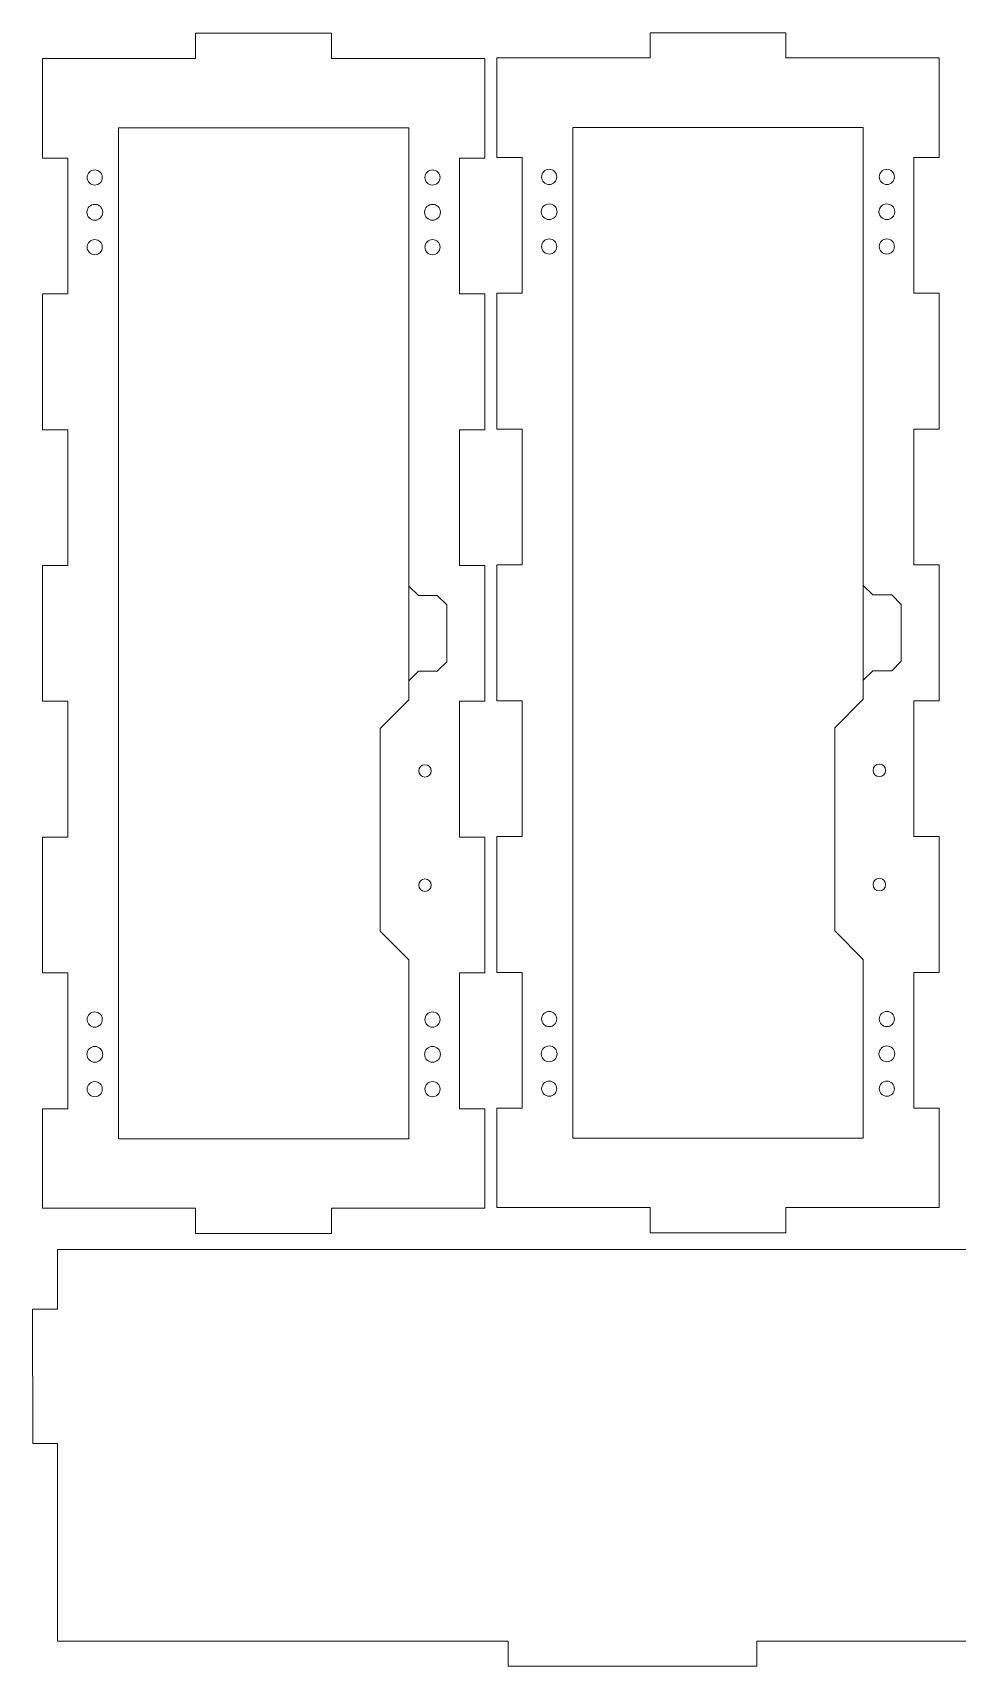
# Model space of a CAD drawing. Header units: millimetres. Extents: x -102 to 579, y -399 to 127.
# Drawn here: x 148.3 to 334.2, y -399 to -70.6 of the extents above; entities that cross this region are included whole.
import ezdxf

# ---------------------------------------------------------------- set-up
doc = ezdxf.new("R2010")
doc.units = ezdxf.units.MM
doc.header["$MEASUREMENT"] = 0
doc.layers.add('Layer 1', color=7, linetype='Continuous')

# ---------------------------------------------------------------- blocks, each defined once
blk = doc.blocks.new('block 3')
at = {"layer": 'Layer 1', "color": 7, "lineweight": 5, "true_color": 0xffffff}
blk.add_open_spline([(227.15, -220.25), (227.84, -220.25), (228.4, -219.69), (228.4, -219), (228.4, -218.31), (227.84, -217.75), (227.15, -217.75), (226.46, -217.75), (225.9, -218.31), (225.9, -219), (225.9, -219.69), (226.46, -220.25), (227.15, -220.25), (227.15, -220.25), (227.15, -220.25), (227.15, -220.25)], degree=3, knots=[0, 0, 0, 0, 1, 1, 1, 2, 2, 2, 3, 3, 3, 4, 4, 4, 5, 5, 5, 5], dxfattribs=at)
blk = doc.blocks.new('block 4')
at = {"layer": 'Layer 1', "color": 7, "lineweight": 5, "true_color": 0xffffff}
blk.add_open_spline([(227.15, -243.22), (227.84, -243.22), (228.4, -242.66), (228.4, -241.97), (228.4, -241.28), (227.84, -240.72), (227.15, -240.72), (226.46, -240.72), (225.9, -241.28), (225.9, -241.97), (225.9, -242.66), (226.46, -243.22), (227.15, -243.22), (227.15, -243.22), (227.15, -243.22), (227.15, -243.22)], degree=3, knots=[0, 0, 0, 0, 1, 1, 1, 2, 2, 2, 3, 3, 3, 4, 4, 4, 5, 5, 5, 5], dxfattribs=at)
blk = doc.blocks.new('block 5')
at = {"layer": 'Layer 1', "color": 7, "lineweight": 5, "true_color": 0xffffff}
blk.add_open_spline([(228.66, -284.52), (229.5, -284.52), (230.18, -283.83), (230.18, -282.99), (230.18, -282.15), (229.5, -281.47), (228.66, -281.47), (227.82, -281.47), (227.13, -282.15), (227.13, -282.99), (227.13, -283.83), (227.82, -284.52), (228.66, -284.52), (228.66, -284.52), (228.66, -284.52), (228.66, -284.52)], degree=3, knots=[0, 0, 0, 0, 1, 1, 1, 2, 2, 2, 3, 3, 3, 4, 4, 4, 5, 5, 5, 5], dxfattribs=at)
blk = doc.blocks.new('block 6')
at = {"layer": 'Layer 1', "color": 7, "lineweight": 5, "true_color": 0xffffff}
blk.add_open_spline([(160.76, -284.52), (161.6, -284.52), (162.28, -283.83), (162.28, -282.99), (162.28, -282.15), (161.6, -281.47), (160.76, -281.47), (159.92, -281.47), (159.23, -282.15), (159.23, -282.99), (159.23, -283.83), (159.92, -284.52), (160.76, -284.52), (160.76, -284.52), (160.76, -284.52), (160.76, -284.52)], degree=3, knots=[0, 0, 0, 0, 1, 1, 1, 2, 2, 2, 3, 3, 3, 4, 4, 4, 5, 5, 5, 5], dxfattribs=at)
blk = doc.blocks.new('block 7')
at = {"layer": 'Layer 1', "color": 7, "lineweight": 5, "true_color": 0xffffff}
blk.add_open_spline([(160.76, -277.58), (161.63, -277.58), (162.35, -276.87), (162.35, -275.99), (162.35, -275.11), (161.63, -274.4), (160.76, -274.4), (159.88, -274.4), (159.17, -275.11), (159.17, -275.99), (159.17, -276.87), (159.88, -277.58), (160.76, -277.58), (160.76, -277.58), (160.76, -277.58), (160.76, -277.58)], degree=3, knots=[0, 0, 0, 0, 1, 1, 1, 2, 2, 2, 3, 3, 3, 4, 4, 4, 5, 5, 5, 5], dxfattribs=at)
blk = doc.blocks.new('block 8')
at = {"layer": 'Layer 1', "color": 7, "lineweight": 5, "true_color": 0xffffff}
blk.add_open_spline([(160.76, -270.52), (161.6, -270.52), (162.28, -269.83), (162.28, -268.99), (162.28, -268.15), (161.6, -267.47), (160.76, -267.47), (159.92, -267.47), (159.23, -268.15), (159.23, -268.99), (159.23, -269.83), (159.92, -270.52), (160.76, -270.52), (160.76, -270.52), (160.76, -270.52), (160.76, -270.52)], degree=3, knots=[0, 0, 0, 0, 1, 1, 1, 2, 2, 2, 3, 3, 3, 4, 4, 4, 5, 5, 5, 5], dxfattribs=at)
blk = doc.blocks.new('block 9')
at = {"layer": 'Layer 1', "color": 7, "lineweight": 5, "true_color": 0xffffff}
blk.add_open_spline([(228.66, -277.58), (229.53, -277.58), (230.25, -276.87), (230.25, -275.99), (230.25, -275.11), (229.53, -274.4), (228.66, -274.4), (227.78, -274.4), (227.07, -275.11), (227.07, -275.99), (227.07, -276.87), (227.78, -277.58), (228.66, -277.58), (228.66, -277.58), (228.66, -277.58), (228.66, -277.58)], degree=3, knots=[0, 0, 0, 0, 1, 1, 1, 2, 2, 2, 3, 3, 3, 4, 4, 4, 5, 5, 5, 5], dxfattribs=at)
blk = doc.blocks.new('block 10')
at = {"layer": 'Layer 1', "color": 7, "lineweight": 5, "true_color": 0xffffff}
blk.add_open_spline([(228.66, -270.52), (229.5, -270.52), (230.18, -269.83), (230.18, -268.99), (230.18, -268.15), (229.5, -267.47), (228.66, -267.47), (227.82, -267.47), (227.13, -268.15), (227.13, -268.99), (227.13, -269.83), (227.82, -270.52), (228.66, -270.52), (228.66, -270.52), (228.66, -270.52), (228.66, -270.52)], degree=3, knots=[0, 0, 0, 0, 1, 1, 1, 2, 2, 2, 3, 3, 3, 4, 4, 4, 5, 5, 5, 5], dxfattribs=at)
blk = doc.blocks.new('block 11')
at = {"layer": 'Layer 1', "color": 7, "lineweight": 5, "true_color": 0xffffff}
blk.add_open_spline([(228.66, -101.22), (229.5, -101.22), (230.18, -100.53), (230.18, -99.69), (230.18, -98.85), (229.5, -98.17), (228.66, -98.17), (227.82, -98.17), (227.13, -98.85), (227.13, -99.69), (227.13, -100.53), (227.82, -101.22), (228.66, -101.22), (228.66, -101.22), (228.66, -101.22), (228.66, -101.22)], degree=3, knots=[0, 0, 0, 0, 1, 1, 1, 2, 2, 2, 3, 3, 3, 4, 4, 4, 5, 5, 5, 5], dxfattribs=at)
blk = doc.blocks.new('block 12')
at = {"layer": 'Layer 1', "color": 7, "lineweight": 5, "true_color": 0xffffff}
blk.add_open_spline([(228.66, -115.22), (229.5, -115.22), (230.18, -114.53), (230.18, -113.69), (230.18, -112.85), (229.5, -112.17), (228.66, -112.17), (227.82, -112.17), (227.13, -112.85), (227.13, -113.69), (227.13, -114.53), (227.82, -115.22), (228.66, -115.22), (228.66, -115.22), (228.66, -115.22), (228.66, -115.22)], degree=3, knots=[0, 0, 0, 0, 1, 1, 1, 2, 2, 2, 3, 3, 3, 4, 4, 4, 5, 5, 5, 5], dxfattribs=at)
blk = doc.blocks.new('block 13')
at = {"layer": 'Layer 1', "color": 7, "lineweight": 5, "true_color": 0xffffff}
blk.add_open_spline([(160.76, -115.22), (161.6, -115.22), (162.28, -114.53), (162.28, -113.69), (162.28, -112.85), (161.6, -112.17), (160.76, -112.17), (159.92, -112.17), (159.23, -112.85), (159.23, -113.69), (159.23, -114.53), (159.92, -115.22), (160.76, -115.22), (160.76, -115.22), (160.76, -115.22), (160.76, -115.22)], degree=3, knots=[0, 0, 0, 0, 1, 1, 1, 2, 2, 2, 3, 3, 3, 4, 4, 4, 5, 5, 5, 5], dxfattribs=at)
blk = doc.blocks.new('block 14')
at = {"layer": 'Layer 1', "color": 7, "lineweight": 5, "true_color": 0xffffff}
blk.add_open_spline([(160.76, -101.22), (161.6, -101.22), (162.28, -100.53), (162.28, -99.69), (162.28, -98.85), (161.6, -98.17), (160.76, -98.17), (159.92, -98.17), (159.23, -98.85), (159.23, -99.69), (159.23, -100.53), (159.92, -101.22), (160.76, -101.22), (160.76, -101.22), (160.76, -101.22), (160.76, -101.22)], degree=3, knots=[0, 0, 0, 0, 1, 1, 1, 2, 2, 2, 3, 3, 3, 4, 4, 4, 5, 5, 5, 5], dxfattribs=at)
blk = doc.blocks.new('block 15')
at = {"layer": 'Layer 1', "color": 7, "lineweight": 5, "true_color": 0xffffff}
blk.add_open_spline([(228.66, -108.28), (229.53, -108.28), (230.25, -107.57), (230.25, -106.69), (230.25, -105.81), (229.53, -105.1), (228.66, -105.1), (227.78, -105.1), (227.07, -105.81), (227.07, -106.69), (227.07, -107.57), (227.78, -108.28), (228.66, -108.28), (228.66, -108.28), (228.66, -108.28), (228.66, -108.28)], degree=3, knots=[0, 0, 0, 0, 1, 1, 1, 2, 2, 2, 3, 3, 3, 4, 4, 4, 5, 5, 5, 5], dxfattribs=at)
blk = doc.blocks.new('block 16')
at = {"layer": 'Layer 1', "color": 7, "lineweight": 5, "true_color": 0xffffff}
blk.add_open_spline([(160.76, -108.28), (161.63, -108.28), (162.35, -107.57), (162.35, -106.69), (162.35, -105.81), (161.63, -105.1), (160.76, -105.1), (159.88, -105.1), (159.17, -105.81), (159.17, -106.69), (159.17, -107.57), (159.88, -108.28), (160.76, -108.28), (160.76, -108.28), (160.76, -108.28), (160.76, -108.28)], degree=3, knots=[0, 0, 0, 0, 1, 1, 1, 2, 2, 2, 3, 3, 3, 4, 4, 4, 5, 5, 5, 5], dxfattribs=at)
blk = doc.blocks.new('block 17')
at = {"layer": 'Layer 1', "color": 7, "lineweight": 5, "true_color": 0xffffff}
blk.add_lwpolyline([(223.92, -292.94), (223.92, -257), (218.16, -251.24), (218.16, -210.46), (223.92, -204.7)], dxfattribs=at)
blk = doc.blocks.new('block 18')
at = {"layer": 'Layer 1', "color": 7, "lineweight": 5, "true_color": 0xffffff}
blk.add_lwpolyline([(223.92, -89.74), (165.5, -89.74), (165.5, -292.94), (223.92, -292.94)], dxfattribs=at)
blk = doc.blocks.new('block 19')
at = {"layer": 'Layer 1', "color": 7, "lineweight": 5, "true_color": 0xffffff}
blk.add_lwpolyline([(223.92, -200.88), (225.82, -198.97), (229.63, -198.97), (231.54, -197.07), (231.54, -185.64), (229.63, -183.73), (225.82, -183.73), (223.92, -181.83)], dxfattribs=at)
blk = doc.blocks.new('block 20')
at = {"layer": 'Layer 1', "color": 7, "lineweight": 5, "true_color": 0xffffff}
blk.add_lwpolyline([(223.92, -200.88), (223.92, -204.7)], dxfattribs=at)
blk = doc.blocks.new('block 21')
at = {"layer": 'Layer 1', "color": 7, "lineweight": 5, "true_color": 0xffffff}
blk.add_lwpolyline([(181.04, -311.99), (208.35, -311.99), (208.35, -306.91), (239.16, -306.91), (239.16, -286.92), (234.08, -286.92), (234.08, -259.62), (239.16, -259.62), (239.16, -232.31), (234.08, -232.31), (234.08, -205.01), (239.16, -205.01), (239.16, -177.7), (234.08, -177.7), (234.08, -150.4), (239.16, -150.4), (239.16, -123.09), (234.08, -123.09), (234.08, -95.79), (239.16, -95.79), (239.16, -75.77), (208.35, -75.77), (208.35, -70.69), (181.04, -70.69), (181.04, -75.77), (150.26, -75.77), (150.26, -95.79), (155.34, -95.79), (155.34, -123.09), (150.26, -123.09), (150.26, -150.4), (155.34, -150.4), (155.34, -177.7), (150.26, -177.7), (150.26, -205.01), (155.34, -205.01), (155.34, -232.31), (150.26, -232.31), (150.26, -259.62), (155.34, -259.62), (155.34, -286.92), (150.26, -286.92), (150.26, -306.91), (181.04, -306.91), (181.04, -311.99)], dxfattribs=at)
blk = doc.blocks.new('block 22')
at = {"layer": 'Layer 1', "color": 7, "lineweight": 5, "true_color": 0xffffff}
blk.add_lwpolyline([(223.92, -89.74), (223.92, -181.83)], dxfattribs=at)
blk = doc.blocks.new('block 2')
at = {"layer": 'Layer 1', "color": 7, "lineweight": 5, "true_color": 0xffffff}
blk.add_lwpolyline([(223.92, -200.88), (223.92, -181.83)], dxfattribs=at)
at = {"layer": 'Layer 1'}
for name in ['block 21', 'block 18', 'block 22', 'block 14', 'block 11', 'block 16', 'block 15', 'block 13', 'block 12', 'block 19', 'block 20', 'block 17', 'block 3', 'block 4', 'block 8', 'block 10', 'block 7', 'block 9', 'block 6', 'block 5']:
    blk.add_blockref(name, (0, 0), dxfattribs=at)
blk = doc.blocks.new('block 163')
at = {"layer": 'Layer 1', "color": 7, "lineweight": 5, "true_color": 0xffffff}
blk.add_lwpolyline([(243.87, -393.94), (243.87, -399.02), (293.87, -399.02), (293.87, -393.94), (366.6, -393.94), (366.6, -391.72), (361.6, -391.72), (361.6, -378.38), (366.6, -378.38), (366.6, -376.16), (361.52, -376.16), (361.52, -371.16), (368.82, -371.16), (368.82, -376.16), (382.16, -376.16), (382.16, -371.16), (384.44, -371.16), (384.44, -354.2), (389.44, -354.2), (389.46, -327.2), (384.44, -327.2), (384.44, -315.2), (153.3, -315.2), (153.3, -327.2), (148.27, -327.2), (148.3, -354.2), (153.3, -354.2), (153.3, -393.94), (243.87, -393.94)], dxfattribs=at)
blk = doc.blocks.new('block 166')
at = {"layer": 'Layer 1', "color": 7, "lineweight": 5, "true_color": 0xffffff}
blk.add_open_spline([(318.52, -220.15), (319.21, -220.15), (319.77, -219.59), (319.77, -218.9), (319.77, -218.21), (319.21, -217.65), (318.52, -217.65), (317.83, -217.65), (317.27, -218.21), (317.27, -218.9), (317.27, -219.59), (317.83, -220.15), (318.52, -220.15), (318.52, -220.15), (318.52, -220.15), (318.52, -220.15)], degree=3, knots=[0, 0, 0, 0, 1, 1, 1, 2, 2, 2, 3, 3, 3, 4, 4, 4, 5, 5, 5, 5], dxfattribs=at)
blk = doc.blocks.new('block 167')
at = {"layer": 'Layer 1', "color": 7, "lineweight": 5, "true_color": 0xffffff}
blk.add_open_spline([(318.52, -243.12), (319.21, -243.12), (319.77, -242.56), (319.77, -241.87), (319.77, -241.17), (319.21, -240.62), (318.52, -240.62), (317.83, -240.62), (317.27, -241.17), (317.27, -241.87), (317.27, -242.56), (317.83, -243.12), (318.52, -243.12), (318.52, -243.12), (318.52, -243.12), (318.52, -243.12)], degree=3, knots=[0, 0, 0, 0, 1, 1, 1, 2, 2, 2, 3, 3, 3, 4, 4, 4, 5, 5, 5, 5], dxfattribs=at)
blk = doc.blocks.new('block 168')
at = {"layer": 'Layer 1', "color": 7, "lineweight": 5, "true_color": 0xffffff}
blk.add_open_spline([(320.03, -284.41), (320.87, -284.41), (321.55, -283.73), (321.55, -282.89), (321.55, -282.04), (320.87, -281.36), (320.03, -281.36), (319.19, -281.36), (318.5, -282.04), (318.5, -282.89), (318.5, -283.73), (319.19, -284.41), (320.03, -284.41), (320.03, -284.41), (320.03, -284.41), (320.03, -284.41)], degree=3, knots=[0, 0, 0, 0, 1, 1, 1, 2, 2, 2, 3, 3, 3, 4, 4, 4, 5, 5, 5, 5], dxfattribs=at)
blk = doc.blocks.new('block 169')
at = {"layer": 'Layer 1', "color": 7, "lineweight": 5, "true_color": 0xffffff}
blk.add_open_spline([(252.13, -284.41), (252.97, -284.41), (253.65, -283.73), (253.65, -282.89), (253.65, -282.04), (252.97, -281.36), (252.13, -281.36), (251.29, -281.36), (250.6, -282.04), (250.6, -282.89), (250.6, -283.73), (251.29, -284.41), (252.13, -284.41), (252.13, -284.41), (252.13, -284.41), (252.13, -284.41)], degree=3, knots=[0, 0, 0, 0, 1, 1, 1, 2, 2, 2, 3, 3, 3, 4, 4, 4, 5, 5, 5, 5], dxfattribs=at)
blk = doc.blocks.new('block 170')
at = {"layer": 'Layer 1', "color": 7, "lineweight": 5, "true_color": 0xffffff}
blk.add_open_spline([(252.13, -277.47), (253, -277.47), (253.72, -276.76), (253.72, -275.89), (253.72, -275.01), (253, -274.3), (252.13, -274.3), (251.25, -274.3), (250.54, -275.01), (250.54, -275.89), (250.54, -276.76), (251.25, -277.47), (252.13, -277.47), (252.13, -277.47), (252.13, -277.47), (252.13, -277.47)], degree=3, knots=[0, 0, 0, 0, 1, 1, 1, 2, 2, 2, 3, 3, 3, 4, 4, 4, 5, 5, 5, 5], dxfattribs=at)
blk = doc.blocks.new('block 171')
at = {"layer": 'Layer 1', "color": 7, "lineweight": 5, "true_color": 0xffffff}
blk.add_open_spline([(252.13, -270.41), (252.97, -270.41), (253.65, -269.73), (253.65, -268.89), (253.65, -268.04), (252.97, -267.36), (252.13, -267.36), (251.29, -267.36), (250.6, -268.04), (250.6, -268.89), (250.6, -269.73), (251.29, -270.41), (252.13, -270.41), (252.13, -270.41), (252.13, -270.41), (252.13, -270.41)], degree=3, knots=[0, 0, 0, 0, 1, 1, 1, 2, 2, 2, 3, 3, 3, 4, 4, 4, 5, 5, 5, 5], dxfattribs=at)
blk = doc.blocks.new('block 172')
at = {"layer": 'Layer 1', "color": 7, "lineweight": 5, "true_color": 0xffffff}
blk.add_open_spline([(320.03, -277.47), (320.9, -277.47), (321.62, -276.76), (321.62, -275.89), (321.62, -275.01), (320.9, -274.3), (320.03, -274.3), (319.15, -274.3), (318.44, -275.01), (318.44, -275.89), (318.44, -276.76), (319.15, -277.47), (320.03, -277.47), (320.03, -277.47), (320.03, -277.47), (320.03, -277.47)], degree=3, knots=[0, 0, 0, 0, 1, 1, 1, 2, 2, 2, 3, 3, 3, 4, 4, 4, 5, 5, 5, 5], dxfattribs=at)
blk = doc.blocks.new('block 173')
at = {"layer": 'Layer 1', "color": 7, "lineweight": 5, "true_color": 0xffffff}
blk.add_open_spline([(320.03, -270.41), (320.87, -270.41), (321.55, -269.73), (321.55, -268.89), (321.55, -268.04), (320.87, -267.36), (320.03, -267.36), (319.19, -267.36), (318.5, -268.04), (318.5, -268.89), (318.5, -269.73), (319.19, -270.41), (320.03, -270.41), (320.03, -270.41), (320.03, -270.41), (320.03, -270.41)], degree=3, knots=[0, 0, 0, 0, 1, 1, 1, 2, 2, 2, 3, 3, 3, 4, 4, 4, 5, 5, 5, 5], dxfattribs=at)
blk = doc.blocks.new('block 174')
at = {"layer": 'Layer 1', "color": 7, "lineweight": 5, "true_color": 0xffffff}
blk.add_open_spline([(320.03, -101.11), (320.87, -101.11), (321.55, -100.43), (321.55, -99.59), (321.55, -98.74), (320.87, -98.06), (320.03, -98.06), (319.19, -98.06), (318.5, -98.74), (318.5, -99.59), (318.5, -100.43), (319.19, -101.11), (320.03, -101.11), (320.03, -101.11), (320.03, -101.11), (320.03, -101.11)], degree=3, knots=[0, 0, 0, 0, 1, 1, 1, 2, 2, 2, 3, 3, 3, 4, 4, 4, 5, 5, 5, 5], dxfattribs=at)
blk = doc.blocks.new('block 175')
at = {"layer": 'Layer 1', "color": 7, "lineweight": 5, "true_color": 0xffffff}
blk.add_open_spline([(320.03, -115.11), (320.87, -115.11), (321.55, -114.43), (321.55, -113.59), (321.55, -112.74), (320.87, -112.06), (320.03, -112.06), (319.19, -112.06), (318.5, -112.74), (318.5, -113.59), (318.5, -114.43), (319.19, -115.11), (320.03, -115.11), (320.03, -115.11), (320.03, -115.11), (320.03, -115.11)], degree=3, knots=[0, 0, 0, 0, 1, 1, 1, 2, 2, 2, 3, 3, 3, 4, 4, 4, 5, 5, 5, 5], dxfattribs=at)
blk = doc.blocks.new('block 176')
at = {"layer": 'Layer 1', "color": 7, "lineweight": 5, "true_color": 0xffffff}
blk.add_open_spline([(252.13, -115.11), (252.97, -115.11), (253.65, -114.43), (253.65, -113.59), (253.65, -112.74), (252.97, -112.06), (252.13, -112.06), (251.29, -112.06), (250.6, -112.74), (250.6, -113.59), (250.6, -114.43), (251.29, -115.11), (252.13, -115.11), (252.13, -115.11), (252.13, -115.11), (252.13, -115.11)], degree=3, knots=[0, 0, 0, 0, 1, 1, 1, 2, 2, 2, 3, 3, 3, 4, 4, 4, 5, 5, 5, 5], dxfattribs=at)
blk = doc.blocks.new('block 177')
at = {"layer": 'Layer 1', "color": 7, "lineweight": 5, "true_color": 0xffffff}
blk.add_open_spline([(252.13, -101.11), (252.97, -101.11), (253.65, -100.43), (253.65, -99.59), (253.65, -98.74), (252.97, -98.06), (252.13, -98.06), (251.29, -98.06), (250.6, -98.74), (250.6, -99.59), (250.6, -100.43), (251.29, -101.11), (252.13, -101.11), (252.13, -101.11), (252.13, -101.11), (252.13, -101.11)], degree=3, knots=[0, 0, 0, 0, 1, 1, 1, 2, 2, 2, 3, 3, 3, 4, 4, 4, 5, 5, 5, 5], dxfattribs=at)
blk = doc.blocks.new('block 178')
at = {"layer": 'Layer 1', "color": 7, "lineweight": 5, "true_color": 0xffffff}
blk.add_open_spline([(320.03, -108.17), (320.9, -108.17), (321.62, -107.46), (321.62, -106.59), (321.62, -105.71), (320.9, -105), (320.03, -105), (319.15, -105), (318.44, -105.71), (318.44, -106.59), (318.44, -107.46), (319.15, -108.17), (320.03, -108.17), (320.03, -108.17), (320.03, -108.17), (320.03, -108.17)], degree=3, knots=[0, 0, 0, 0, 1, 1, 1, 2, 2, 2, 3, 3, 3, 4, 4, 4, 5, 5, 5, 5], dxfattribs=at)
blk = doc.blocks.new('block 179')
at = {"layer": 'Layer 1', "color": 7, "lineweight": 5, "true_color": 0xffffff}
blk.add_open_spline([(252.13, -108.17), (253, -108.17), (253.72, -107.46), (253.72, -106.59), (253.72, -105.71), (253, -105), (252.13, -105), (251.25, -105), (250.54, -105.71), (250.54, -106.59), (250.54, -107.46), (251.25, -108.17), (252.13, -108.17), (252.13, -108.17), (252.13, -108.17), (252.13, -108.17)], degree=3, knots=[0, 0, 0, 0, 1, 1, 1, 2, 2, 2, 3, 3, 3, 4, 4, 4, 5, 5, 5, 5], dxfattribs=at)
blk = doc.blocks.new('block 180')
at = {"layer": 'Layer 1', "color": 7, "lineweight": 5, "true_color": 0xffffff}
blk.add_lwpolyline([(315.29, -292.84), (315.29, -256.9), (309.53, -251.14), (309.53, -210.36), (315.29, -204.6)], dxfattribs=at)
blk = doc.blocks.new('block 181')
at = {"layer": 'Layer 1', "color": 7, "lineweight": 5, "true_color": 0xffffff}
blk.add_lwpolyline([(315.29, -89.64), (256.87, -89.64), (256.87, -292.84), (315.29, -292.84)], dxfattribs=at)
blk = doc.blocks.new('block 182')
at = {"layer": 'Layer 1', "color": 7, "lineweight": 5, "true_color": 0xffffff}
blk.add_lwpolyline([(315.29, -200.77), (317.19, -198.87), (321, -198.87), (322.91, -196.96), (322.91, -185.53), (321, -183.63), (317.19, -183.63), (315.29, -181.72)], dxfattribs=at)
blk = doc.blocks.new('block 183')
at = {"layer": 'Layer 1', "color": 7, "lineweight": 5, "true_color": 0xffffff}
blk.add_lwpolyline([(315.29, -200.77), (315.29, -204.6)], dxfattribs=at)
blk = doc.blocks.new('block 184')
at = {"layer": 'Layer 1', "color": 7, "lineweight": 5, "true_color": 0xffffff}
blk.add_lwpolyline([(272.41, -311.89), (299.72, -311.89), (299.72, -306.81), (330.53, -306.81), (330.53, -286.82), (325.45, -286.82), (325.45, -259.51), (330.53, -259.51), (330.53, -232.21), (325.45, -232.21), (325.45, -204.9), (330.53, -204.9), (330.53, -177.6), (325.45, -177.6), (325.45, -150.29), (330.53, -150.29), (330.53, -122.99), (325.45, -122.99), (325.45, -95.68), (330.53, -95.68), (330.53, -75.67), (299.72, -75.67), (299.72, -70.59), (272.41, -70.59), (272.41, -75.67), (241.63, -75.67), (241.63, -95.68), (246.71, -95.68), (246.71, -122.99), (241.63, -122.99), (241.63, -150.29), (246.71, -150.29), (246.71, -177.6), (241.63, -177.6), (241.63, -204.9), (246.71, -204.9), (246.71, -232.21), (241.63, -232.21), (241.63, -259.51), (246.71, -259.51), (246.71, -286.82), (241.63, -286.82), (241.63, -306.81), (272.41, -306.81), (272.41, -311.89)], dxfattribs=at)
blk = doc.blocks.new('block 185')
at = {"layer": 'Layer 1', "color": 7, "lineweight": 5, "true_color": 0xffffff}
blk.add_lwpolyline([(315.29, -89.64), (315.29, -181.72)], dxfattribs=at)
blk = doc.blocks.new('block 165')
at = {"layer": 'Layer 1', "color": 7, "lineweight": 5, "true_color": 0xffffff}
blk.add_lwpolyline([(315.29, -200.77), (315.29, -181.72)], dxfattribs=at)
at = {"layer": 'Layer 1'}
for name in ['block 184', 'block 181', 'block 185', 'block 177', 'block 174', 'block 179', 'block 178', 'block 176', 'block 175', 'block 182', 'block 183', 'block 180', 'block 166', 'block 167', 'block 171', 'block 173', 'block 170', 'block 172', 'block 169', 'block 168']:
    blk.add_blockref(name, (0, 0), dxfattribs=at)

msp = doc.modelspace()

# ---------------------------------------------------------------- block references
at = {"layer": 'Layer 1'}
for name in ['block 2', 'block 165', 'block 163']:
    msp.add_blockref(name, (0, 0), dxfattribs=at)

doc.saveas('drawing.dxf')
